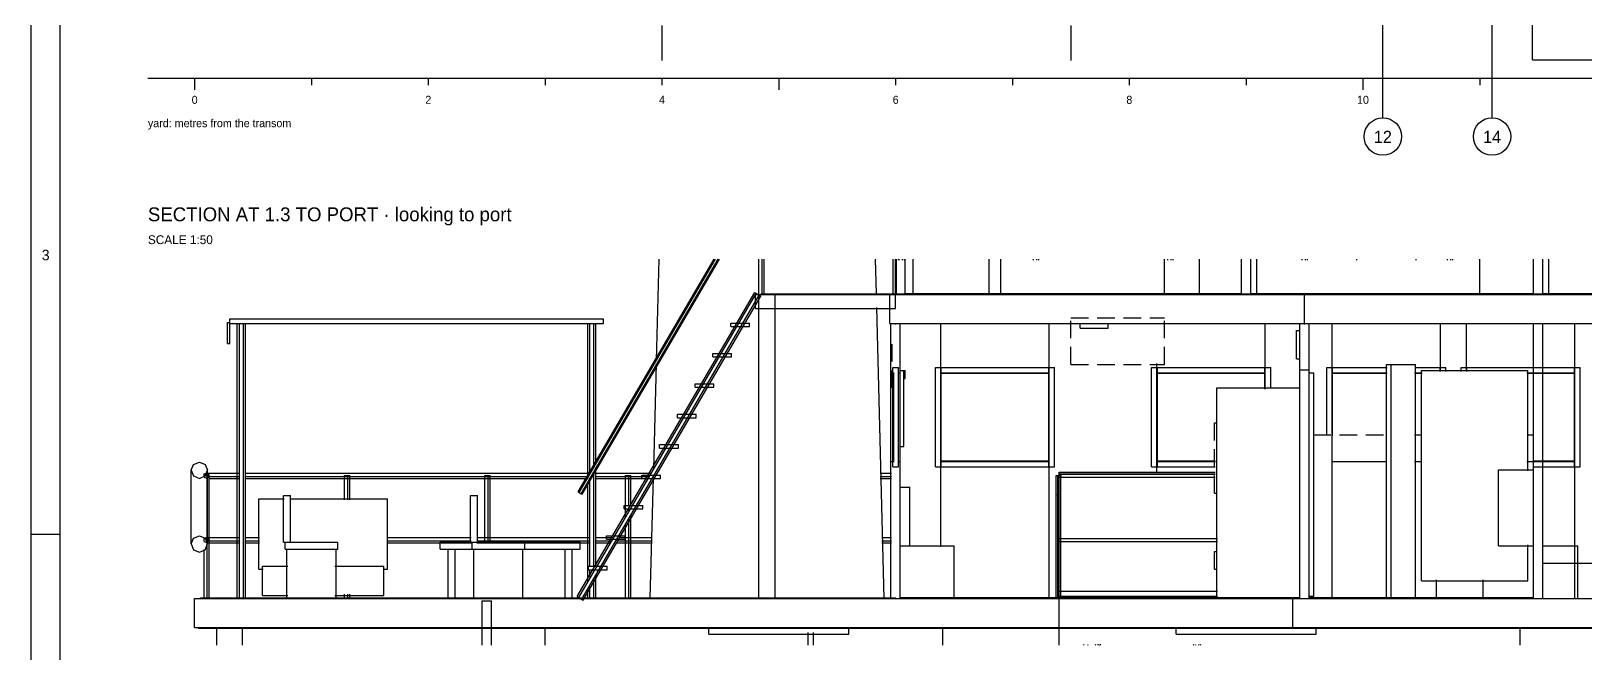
# Model space of a CAD drawing. Extents: x 5 to 836, y 5 to 589.
# Drawn here: x 5 to 271.2, y 276.5 to 383 of the extents above; entities that cross this region are included whole.
import ezdxf
from ezdxf.enums import TextEntityAlignment as Align

# ---------------------------------------------------------------- set-up
doc = ezdxf.new("R2010")
doc.units = 0
doc.linetypes.add('CENTER', pattern=[10, 6, -1.5, 1, -1.5])
doc.linetypes.add('DASHED', pattern=[4.5, 3, -1.5])
for name, color, linetype in [('CENTRE', 4, 'CENTER'), ('CHECK', 40, 'CONTINUOUS'), ('CHECK-TEXT', 40, 'CONTINUOUS'), ('CUT', 7, 'CONTINUOUS'), ('DETAIL', 8, 'CONTINUOUS'), ('DIM', 3, 'CONTINUOUS'), ('FRAME', 7, 'CONTINUOUS'), ('MARKING', 4, 'DASHED'), ('OUTLINE', 7, 'CONTINUOUS'), ('TEXT', 7, 'CONTINUOUS'), ('THIN', 7, 'CONTINUOUS')]:
    doc.layers.add(name, color=color, linetype=linetype)

msp = doc.modelspace()

# ---------------------------------------------------------------- linework, layer by layer
at = {"layer": 'CENTRE'}
for p, q in [((113, 564), (113, 377)), ((183, 564), (183, 377))]:
    msp.add_line(p, q, dxfattribs=at)
at = {"layer": 'CHECK'}
for p, q in [((236.4, 368.2), (236.4, 425.6)), ((255.1, 368.2), (255.1, 425.6))]:
    msp.add_line(p, q, dxfattribs=at)
for centre in [(236.4, 365), (255.1, 365)]:
    msp.add_circle(centre, 3.2, dxfattribs=at)
at = {"layer": 'CUT'}
for p, q in [((171, 338), (171, 344)), ((199, 338), (199, 344)), ((205, 338), (205, 344)), ((212.2, 338), (212.2, 344)), ((213.8, 338), (213.8, 344)), ((262.2, 338), (262.2, 344)), ((263.8, 338), (263.8, 344)), ((130, 338.12), (153, 338.12)), ((130, 338.04), (130, 338.12)), ((153, 335.6), (153, 338.1)), ((154.6, 338.16), (212.2, 338.16)), ((154.6, 338.06), (154.6, 338.13)), ((154.6, 338.06), (212.2, 338.06)), ((213.8, 338.16), (262.2, 338.16)), ((213.8, 338.06), (262.2, 338.06)), ((263.8, 338.16), (312.2, 338.16)), ((263.8, 338.06), (312.2, 338.06)), ((129, 338), (494, 338)), ((129, 335.6), (129, 338)), ((129, 335.6), (153, 335.6)), ((130, 338.02), (153, 338.02)), ((152, 333), (152, 338)), ((223, 333), (223, 338)), ((38.6, 333.2), (39, 333.2)), ((38.6, 329.6), (38.6, 333.2)), ((39, 333.8), (103, 333.8)), ((39, 329.6), (39, 333.8)), ((39, 333), (103, 333)), ((103, 333), (103, 333.8)), ((124.76, 333.1), (127.96, 333.1)), ((124.76, 332.5), (124.76, 333.1)), ((127.96, 332.5), (127.96, 333.1)), ((152, 333), (494, 333)), ((152.2, 286), (152.2, 333)), ((153.8, 286), (153.8, 333)), ((222.2, 325.08), (222.2, 333)), ((223.8, 325.08), (223.8, 333)), ((262.2, 286), (262.2, 333)), ((263.8, 286), (263.8, 333)), ((124.76, 332.5), (127.96, 332.5)), ((38.6, 329.6), (39, 329.6)), ((121.72, 327.9), (124.92, 327.9)), ((121.72, 327.3), (121.72, 327.9)), ((124.92, 327.3), (124.92, 327.9)), ((121.72, 327.3), (124.92, 327.3)), ((153.84, 325), (154.6, 325)), ((154.4, 312), (154.4, 325)), ((154.6, 323.6), (154.6, 325)), ((222.2, 325.08), (223.8, 325.08)), ((118.68, 322.7), (121.88, 322.7)), ((118.68, 322.1), (118.68, 322.7)), ((118.68, 322.1), (121.88, 322.1)), ((121.88, 322.1), (121.88, 322.7)), ((154.4, 323.6), (154.59, 323.6)), ((115.64, 317.5), (118.84, 317.5)), ((115.64, 316.9), (115.64, 317.5)), ((115.64, 316.9), (118.84, 316.9)), ((118.84, 316.9), (118.84, 317.5)), ((112.6, 312.3), (115.8, 312.3)), ((112.6, 311.7), (112.6, 312.3)), ((112.6, 311.7), (115.8, 311.7)), ((115.8, 311.7), (115.8, 312.3)), ((153.8, 312), (154.36, 312)), ((32.4, 307.9), (32.81, 308.88)), ((32.81, 308.88), (33.8, 309.28)), ((33.8, 309.28), (34.79, 308.88)), ((34.79, 308.88), (35.2, 307.9)), ((32.4, 307.9), (32.81, 306.93)), ((32.81, 306.93), (33.8, 306.52)), ((33.8, 306.52), (34.79, 306.93)), ((34.6, 307.29), (35.15, 307.48)), ((34.6, 306.71), (34.6, 307.29)), ((34.6, 306.71), (35.15, 306.52)), ((34.79, 306.93), (35.2, 307.9)), ((35.15, 307.48), (35.5, 307)), ((35.15, 306.52), (35.5, 307)), ((109.56, 307.1), (112.76, 307.1)), ((109.56, 306.5), (109.56, 307.1)), ((109.56, 306.5), (112.76, 306.5)), ((112.76, 306.5), (112.76, 307.1)), ((256.2, 308), (262.2, 308)), ((256.2, 295), (256.2, 308)), ((48.2, 303.6), (49.4, 303.6)), ((48.2, 295.6), (48.2, 303.6)), ((49.4, 295.6), (49.4, 303.6)), ((80.2, 303.6), (81.4, 303.6)), ((80.2, 295.6), (80.2, 303.6)), ((81.4, 295.6), (81.4, 303.6)), ((153.8, 305), (155.4, 305)), ((155.4, 295), (155.4, 305)), ((106.52, 301.9), (109.72, 301.9)), ((106.52, 301.3), (106.52, 301.9)), ((106.52, 301.3), (109.72, 301.3)), ((109.72, 301.3), (109.72, 301.9)), ((32.4, 295.3), (32.81, 296.27)), ((32.81, 296.27), (33.8, 296.68)), ((33.8, 296.68), (34.79, 296.27)), ((34.6, 296.29), (35.15, 296.48)), ((34.6, 295.71), (34.6, 296.29)), ((34.6, 295.71), (35.15, 295.52)), ((34.79, 296.27), (35.2, 295.3)), ((35.15, 296.48), (35.5, 296)), ((35.15, 295.52), (35.5, 296)), ((48.2, 295.6), (57.5, 295.6)), ((48.5, 294.4), (48.5, 295.6)), ((57.5, 294.4), (57.5, 295.6)), ((80.2, 295.6), (89.5, 295.6)), ((80.5, 294.4), (80.5, 295.6)), ((89.5, 294.4), (89.5, 295.6)), ((103.48, 296.7), (106.68, 296.7)), ((103.48, 296.1), (103.48, 296.7)), ((103.48, 296.1), (106.68, 296.1)), ((106.68, 296.1), (106.68, 296.7)), ((32.4, 295.3), (32.81, 294.32)), ((32.81, 294.32), (33.8, 293.92)), ((33.8, 293.92), (34.79, 294.32)), ((34.79, 294.32), (35.2, 295.3)), ((48.5, 294.4), (57.5, 294.4)), ((80.5, 294.4), (89.5, 294.4)), ((153.8, 295), (163, 295)), ((163, 286), (163, 295)), ((256.2, 295), (262.2, 295)), ((263.8, 295), (269.8, 295)), ((269.8, 286), (269.8, 295)), ((100.44, 291.5), (103.64, 291.5)), ((100.44, 290.9), (100.44, 291.5)), ((100.44, 290.9), (103.64, 290.9)), ((103.64, 290.9), (103.64, 291.5)), ((263.8, 292), (356.2, 292)), ((33, 286), (493, 286)), ((33, 281), (33, 286)), ((34, 286.1), (153, 286.1)), ((34, 286.03), (34, 286.1)), ((82.2, 285.6), (83.8, 285.6)), ((82.2, 278), (82.2, 285.6)), ((83.8, 278), (83.8, 285.6)), ((153, 286), (153, 286.07)), ((153.8, 286.16), (222.2, 286.16)), ((153.8, 286.06), (222.2, 286.06)), ((222.2, 286.06), (222.2, 286.13)), ((223.8, 286.16), (262.2, 286.16)), ((223.8, 286.06), (223.8, 286.13)), ((223.8, 286.06), (262.2, 286.06)), ((33, 281), (493, 281)), ((33.6, 280.93), (33.6, 281)), ((33.6, 280.9), (492.4, 280.9))]:
    msp.add_line(p, q, dxfattribs=at)
at = {"layer": 'DETAIL'}
for p, q in [((262, 378.14), (262, 387.14)), ((98.65, 304.2), (121.92, 344)), ((98.83, 304.1), (122.15, 344)), ((99.17, 303.9), (122.62, 344)), ((99.35, 303.8), (122.85, 344)), ((129.6, 338), (129.6, 344)), ((130.15, 338), (130.15, 344)), ((130.5, 338), (130.5, 344)), ((152.6, 338), (152.6, 344)), ((153, 335.6), (153, 344)), ((153.15, 338), (153.15, 344)), ((153.5, 343.86), (153.5, 344)), ((153.6, 343.86), (153.6, 344)), ((154.15, 343.86), (154.15, 344)), ((154.5, 343.86), (154.5, 344)), ((154.6, 338), (154.6, 344)), ((156, 338), (156, 344)), ((169, 338), (169, 344)), ((171, 338), (171, 344)), ((176.6, 343.86), (176.6, 344)), ((177.15, 343.86), (177.15, 344)), ((177.5, 343.86), (177.5, 344)), ((199, 338), (199, 344)), ((199.6, 343.86), (199.6, 344)), ((200.15, 343.86), (200.15, 344)), ((200.5, 343.86), (200.5, 344)), ((205, 338), (205, 344)), ((212.2, 338), (212.2, 344)), ((213.8, 343.86), (213.8, 344)), ((214.8, 338), (214.8, 344)), ((222.6, 343.86), (222.6, 344)), ((223.15, 343.86), (223.15, 344)), ((223.5, 343.86), (223.5, 344)), ((231.92, 343.86), (231.92, 344)), ((242.08, 343.86), (242.08, 344)), ((247.47, 343.86), (247.47, 344)), ((248.03, 343.86), (248.03, 344)), ((248.38, 343.86), (248.38, 344)), ((253, 338), (253, 344)), ((262.2, 338), (262.2, 344)), ((263.8, 338), (263.8, 344)), ((264.8, 338), (264.8, 344)), ((98.48, 286.3), (128.88, 338.3)), ((98.74, 286.15), (129.14, 338.15)), ((128.88, 338.3), (129.14, 338.15)), ((129.14, 338.15), (129.66, 337.85)), ((153.5, 338), (153.5, 338.14)), ((153.6, 338), (153.6, 338.14)), ((154.15, 338), (154.15, 338.14)), ((154.5, 338), (154.5, 338.14)), ((176.6, 338), (176.6, 338.14)), ((177.15, 338), (177.15, 338.14)), ((177.5, 338), (177.5, 338.14)), ((199.6, 338), (199.6, 338.14)), ((200.15, 338), (200.15, 338.14)), ((200.5, 338), (200.5, 338.14)), ((213.8, 338), (213.8, 338.14)), ((222.6, 338), (222.6, 338.14)), ((223.15, 338), (223.15, 338.14)), ((223.5, 338), (223.5, 338.14)), ((231.92, 338), (231.92, 338.14)), ((242.08, 338), (242.08, 338.14)), ((247.47, 338), (247.47, 338.14)), ((248.03, 338), (248.03, 338.14)), ((248.38, 338), (248.38, 338.14)), ((99.26, 285.85), (129.66, 337.85)), ((99.52, 285.7), (129.92, 337.7)), ((129, 338), (494, 338)), ((129, 337.87), (129, 338)), ((129, 335.6), (129, 336.8)), ((129, 335.6), (129.7, 335.6)), ((129.66, 337.85), (129.92, 337.7)), ((132.21, 335.6), (153, 335.6)), ((152, 333), (152, 335.78)), ((223, 332.86), (223, 338)), ((38.6, 333.2), (39, 333.2)), ((38.6, 329.6), (38.6, 333.2)), ((39, 333.8), (103, 333.8)), ((39, 329.6), (39, 333.8)), ((39, 333), (103, 333)), ((40.3, 286), (40.3, 333)), ((40.65, 286), (40.65, 333)), ((41.35, 286), (41.35, 333)), ((41.7, 286), (41.7, 333)), ((100.3, 306.42), (100.3, 333)), ((100.65, 307.26), (100.65, 333)), ((101.35, 308.24), (101.35, 333)), ((101.7, 308.8), (101.7, 333)), ((103, 333), (103, 333.8)), ((124.76, 333.1), (126.29, 333.1)), ((124.76, 332.5), (124.76, 333.1)), ((126.71, 333.1), (127.96, 333.1)), ((127.96, 332.5), (127.96, 333.1)), ((152, 333), (183.19, 333)), ((152.2, 286), (152.2, 333)), ((153, 332.86), (153, 333)), ((153.8, 286), (153.8, 333)), ((160.72, 294.81), (160.72, 333)), ((179.28, 286), (179.28, 333)), ((184.6, 333), (189.4, 333)), ((184.6, 332.2), (184.6, 333)), ((189.4, 332.2), (189.4, 333)), ((198.82, 333), (494, 333)), ((216.28, 321.81), (216.28, 333)), ((222.2, 286), (222.2, 333)), ((223.8, 286), (223.8, 333)), ((227.72, 286), (227.72, 333)), ((246.28, 324.86), (246.28, 333)), ((250.72, 324.86), (250.72, 333)), ((262.2, 286), (262.2, 333)), ((263.8, 286), (263.8, 333)), ((269.28, 286), (269.28, 333)), ((124.76, 332.5), (125.87, 332.5)), ((126.29, 332.5), (127.96, 332.5)), ((184.6, 332.2), (189.4, 332.2)), ((221.6, 331.8), (222.2, 331.8)), ((221.6, 327), (221.6, 331.8)), ((38.6, 329.6), (39, 329.6)), ((121.72, 327.9), (123.39, 327.9)), ((121.72, 327.3), (121.72, 327.9)), ((123.67, 327.9), (124.92, 327.9)), ((124.92, 327.3), (124.92, 327.9)), ((121.72, 327.3), (122.97, 327.3)), ((123.25, 327.3), (124.92, 327.3)), ((152.5, 325.5), (153.5, 325.5)), ((152.5, 308.5), (152.5, 325.5)), ((153.5, 308.5), (153.5, 325.5)), ((153.8, 325), (154.4, 325)), ((154.4, 312), (154.4, 325)), ((159.8, 325.5), (180.2, 325.5)), ((159.8, 308.5), (159.8, 325.5)), ((160.8, 308.5), (160.8, 325.5)), ((179.2, 308.5), (179.2, 325.5)), ((180.2, 308.5), (180.2, 325.5)), ((196.8, 325.5), (217.2, 325.5)), ((196.8, 308.5), (196.8, 325.5)), ((197.72, 307.4), (197.72, 326.15)), ((197.8, 308.5), (197.8, 325.5)), ((216.2, 321.86), (216.2, 325.5)), ((217.2, 321.88), (217.2, 325.5)), ((221.6, 327), (222.2, 327)), ((222.2, 325.08), (223.8, 325.08)), ((226.8, 325.5), (237.14, 325.5)), ((226.8, 313.93), (226.8, 325.5)), ((227.8, 313.81), (227.8, 325.5)), ((237, 326), (242, 326)), ((237, 286), (237, 326)), ((237.8, 286), (237.8, 326)), ((241.88, 325.5), (247.2, 325.5)), ((242, 286), (242, 326)), ((243, 325), (261.2, 325)), ((243, 289), (243, 325)), ((246.2, 324.8), (246.2, 325.5)), ((247.2, 324.8), (247.2, 325.5)), ((249.8, 325.5), (270.2, 325.5)), ((249.8, 324.8), (249.8, 325.5)), ((250.8, 324.8), (250.8, 325.5)), ((261.2, 307.84), (261.2, 325)), ((269.2, 308.5), (269.2, 325.5)), ((270.2, 308.5), (270.2, 325.5)), ((118.68, 322.7), (120.35, 322.7)), ((118.68, 322.1), (118.68, 322.7)), ((118.68, 322.1), (119.93, 322.1)), ((120.21, 322.1), (121.88, 322.1)), ((120.63, 322.7), (121.88, 322.7)), ((121.88, 322.1), (121.88, 322.7)), ((152.2, 324.58), (152.73, 324.58)), ((152.5, 324.5), (152.75, 324.5)), ((152.7, 309.5), (152.7, 324.5)), ((153.4, 324.58), (153.8, 324.58)), ((160.72, 324.58), (179.28, 324.58)), ((160.8, 324.5), (179.2, 324.5)), ((197.72, 324.58), (216.28, 324.58)), ((197.8, 324.5), (216.2, 324.5)), ((223.8, 324.6), (224.6, 324.6)), ((224.6, 286.4), (224.6, 324.6)), ((227.72, 324.58), (237.07, 324.58)), ((227.8, 324.5), (237.14, 324.5)), ((241.81, 324.58), (243.07, 324.58)), ((241.88, 324.5), (243.13, 324.5)), ((261.05, 324.58), (269.28, 324.58)), ((261.12, 324.5), (269.2, 324.5)), ((208, 322), (222.2, 322)), ((208, 286), (208, 322)), ((115.64, 317.5), (117.31, 317.5)), ((115.64, 316.9), (115.64, 317.5)), ((115.64, 316.9), (116.89, 316.9)), ((117.31, 316.9), (118.84, 316.9)), ((117.73, 317.5), (118.84, 317.5)), ((118.84, 316.9), (118.84, 317.5)), ((112.6, 312.3), (114.13, 312.3)), ((112.6, 311.7), (112.6, 312.3)), ((112.6, 311.7), (113.99, 311.7)), ((114.27, 311.7), (115.8, 311.7)), ((114.41, 312.3), (115.8, 312.3)), ((115.8, 311.7), (115.8, 312.3)), ((153.8, 312), (154.4, 312)), ((152.2, 309.42), (152.73, 309.42)), ((152.5, 309.5), (152.75, 309.5)), ((153.4, 309.42), (153.8, 309.42)), ((160.72, 309.42), (179.28, 309.42)), ((160.8, 309.5), (179.2, 309.5)), ((197.72, 309.42), (207.77, 309.42)), ((197.8, 309.5), (207.7, 309.5)), ((227.72, 309.42), (237.07, 309.42)), ((241.81, 309.42), (243.07, 309.42)), ((261.05, 309.42), (269.28, 309.42)), ((262.09, 309.5), (269.2, 309.5)), ((35, 306.85), (35, 307.4)), ((35, 307.4), (40.6, 307.4)), ((35, 307), (35.5, 307)), ((35, 306.85), (40.6, 306.85)), ((35.04, 307.44), (35.15, 307.48)), ((35.15, 307.48), (35.5, 307)), ((35.15, 286), (35.15, 307)), ((35.36, 306.81), (35.5, 307)), ((35.42, 306.5), (40.6, 306.5)), ((35.5, 286), (35.5, 307)), ((41.72, 307.4), (100.51, 307.4)), ((41.72, 306.85), (100.51, 306.85)), ((41.72, 306.5), (100.37, 306.5)), ((58.65, 307), (59.55, 307)), ((58.65, 302.83), (58.65, 307)), ((59.21, 302.83), (59.21, 307)), ((59.55, 302.83), (59.55, 307)), ((82.7, 307), (83.61, 307)), ((82.7, 295.46), (82.7, 307)), ((83.26, 295.46), (83.26, 307)), ((83.61, 295.46), (83.61, 307)), ((100.65, 291.46), (100.65, 306.56)), ((101.35, 291.46), (101.35, 307.54)), ((101.63, 307.4), (111.14, 307.4)), ((101.63, 306.85), (110.72, 306.85)), ((101.63, 306.5), (110.67, 306.5)), ((101.7, 291.46), (101.7, 308.38)), ((106.75, 307), (107.66, 307)), ((106.75, 299.91), (106.75, 307)), ((107.31, 301.85), (107.31, 307)), ((107.66, 301.85), (107.66, 307)), ((109.56, 307.1), (111.09, 307.1)), ((109.56, 306.5), (109.56, 307.1)), ((111.09, 306.5), (112.76, 306.5)), ((111.51, 307.1), (112.76, 307.1)), ((112.76, 306.5), (112.76, 307.1)), ((150.33, 307.4), (152.29, 307.4)), ((150.33, 306.85), (152.29, 306.85)), ((150.33, 306.5), (152.29, 306.5)), ((152.5, 308.5), (153.5, 308.5)), ((159.8, 308.5), (180.2, 308.5)), ((180.5, 307), (181.38, 307)), ((180.5, 286), (180.5, 307)), ((180.75, 286), (180.75, 307)), ((181, 278), (181, 307.6)), ((181, 307.6), (207.68, 307.6)), ((181, 307.5), (207.68, 307.5)), ((181, 307.25), (207.68, 307.25)), ((181, 306.75), (207.68, 306.75)), ((181.25, 286), (181.25, 307)), ((196.8, 308.5), (207.7, 308.5)), ((256.2, 308), (262.2, 308)), ((256.2, 295), (256.2, 308)), ((262.09, 308.5), (270.2, 308.5)), ((48.2, 303.6), (49.4, 303.6)), ((48.2, 295.6), (48.2, 303.6)), ((49.4, 295.6), (49.4, 303.6)), ((80.2, 303.6), (81.4, 303.6)), ((80.2, 295.6), (80.2, 303.6)), ((81.4, 295.6), (81.4, 303.6)), ((98.65, 304.2), (99.17, 303.9)), ((99.17, 303.9), (99.35, 303.8)), ((100.3, 288.94), (100.3, 305.86)), ((153.8, 305), (155.4, 305)), ((155.4, 295), (155.4, 305)), ((180.67, 303.7), (180.76, 303.78)), ((180.67, 303.7), (180.77, 303.6)), ((44, 291), (44, 303)), ((66, 291), (66, 303)), ((106.52, 301.9), (108.19, 301.9)), ((106.52, 301.3), (106.52, 301.9)), ((106.52, 301.3), (107.77, 301.3)), ((107.31, 300.88), (107.31, 301.3)), ((108.05, 301.3), (109.72, 301.3)), ((108.47, 301.9), (109.72, 301.9)), ((109.72, 301.3), (109.72, 301.9)), ((106.75, 286), (106.75, 298.52)), ((107.31, 286), (107.31, 299.49)), ((107.66, 286), (107.66, 300.19)), ((35.42, 296.4), (40.6, 296.4)), ((35.42, 295.85), (40.6, 295.85)), ((35.42, 295.5), (40.6, 295.5)), ((35.43, 296.1), (35.5, 296)), ((35.43, 295.9), (35.5, 296)), ((41.72, 296.4), (44.1, 296.4)), ((41.72, 295.85), (44.1, 295.85)), ((41.72, 295.5), (44.1, 295.5)), ((48.2, 295.6), (57.5, 295.6)), ((48.5, 294.4), (48.5, 295.6)), ((57.5, 294.4), (57.5, 295.6)), ((65.93, 296.4), (80.35, 296.4)), ((65.93, 295.85), (80.35, 295.85)), ((65.93, 295.5), (80.35, 295.5)), ((75, 295.6), (99, 295.6)), ((75, 294.4), (75, 295.6)), ((80.5, 294.4), (80.5, 295.6)), ((81.33, 296.4), (100.51, 296.4)), ((81.33, 295.85), (100.51, 295.85)), ((81.33, 295.5), (100.51, 295.5)), ((89.5, 294.4), (89.5, 295.6)), ((99, 294.4), (99, 295.6)), ((101.63, 296.4), (104.7, 296.4)), ((101.63, 295.85), (104.28, 295.85)), ((101.63, 295.5), (104.14, 295.5)), ((103.48, 296.7), (105.15, 296.7)), ((103.48, 296.1), (103.48, 296.7)), ((103.48, 296.1), (104.73, 296.1)), ((105.01, 296.1), (106.68, 296.1)), ((105.12, 295.5), (111.28, 295.5)), ((105.26, 295.85), (111.28, 295.85)), ((105.43, 296.7), (106.68, 296.7)), ((105.82, 296.4), (111.28, 296.4)), ((106.68, 296.1), (106.68, 296.7)), ((150.61, 296.4), (152.29, 296.4)), ((150.61, 295.85), (152.29, 295.85)), ((150.61, 295.5), (152.29, 295.5)), ((181, 296.25), (208.09, 296.25)), ((181, 295.75), (208.09, 295.75)), ((34.6, 286), (34.6, 294.34)), ((48.5, 294.4), (57.5, 294.4)), ((48.8, 286), (48.8, 294.4)), ((57.2, 286), (57.2, 294.4)), ((75, 294.4), (99, 294.4)), ((76.4, 286), (76.4, 294.4)), ((77.6, 286), (77.6, 294.4)), ((80.8, 286), (80.8, 294.4)), ((89.2, 286), (89.2, 294.4)), ((96.4, 286), (96.4, 294.4)), ((97.6, 286), (97.6, 294.4)), ((153.8, 295), (163, 295)), ((163, 286), (163, 295)), ((256.2, 295), (262.2, 295)), ((261.2, 289), (261.2, 295.14)), ((263.8, 295), (269.8, 295)), ((269.8, 286), (269.8, 295)), ((44.6, 286.5), (44.6, 291.5)), ((44.6, 291.5), (48.93, 291.5)), ((57.02, 291.5), (65.4, 291.5)), ((65.4, 286.5), (65.4, 291.5)), ((100.44, 291.5), (102.11, 291.5)), ((100.44, 290.9), (100.44, 291.5)), ((100.44, 290.9), (101.69, 290.9)), ((100.65, 289.64), (100.65, 290.9)), ((102.11, 290.9), (103.64, 290.9)), ((102.53, 291.5), (103.64, 291.5)), ((103.64, 290.9), (103.64, 291.5)), ((263.8, 292), (356.2, 292)), ((100.3, 286), (100.3, 287.54)), ((100.65, 286), (100.65, 288.1)), ((101.35, 286), (101.35, 289.08)), ((101.7, 286), (101.7, 289.92)), ((243, 289), (261.2, 289)), ((245.6, 286), (245.6, 289.17)), ((253.6, 286), (253.6, 289.17)), ((33, 286), (493, 286)), ((33, 281), (33, 286)), ((44.6, 286.5), (48.93, 286.5)), ((57.02, 286.5), (65.4, 286.5)), ((58.65, 286), (58.65, 286.7)), ((59.21, 286), (59.21, 286.7)), ((59.55, 286), (59.55, 286.7)), ((98.48, 286.3), (98.74, 286.15)), ((98.74, 286.15), (99.52, 285.7)), ((181, 287.2), (208.09, 287.2)), ((181, 286.4), (208.09, 286.4)), ((181.5, 286), (181.5, 286.14)), ((221, 281), (221, 286)), ((223.8, 286.4), (224.6, 286.4)), ((33, 281), (284.36, 281)), ((82.2, 278), (82.2, 280.9)), ((83.8, 278), (83.8, 280.9)), ((93, 278), (93, 281)), ((121, 280.9), (145, 280.9)), ((121, 279.9), (121, 280.9)), ((121, 279.9), (145, 279.9)), ((138, 280.86), (138, 281)), ((138, 278), (138, 280.18)), ((138.92, 280.86), (138.92, 281)), ((138.92, 278), (138.92, 280.18)), ((145, 279.9), (145, 280.9)), ((161.08, 278), (161.08, 281)), ((201, 280.9), (225, 280.9)), ((201, 279.9), (201, 280.9)), ((201, 279.9), (225, 279.9)), ((225, 279.9), (225, 280.9)), ((259.92, 278), (259.92, 281)), ((185.16, 278.1), (185.25, 278)), ((185.82, 278.1), (185.92, 278)), ((187.16, 278.1), (187.25, 278)), ((187.69, 278), (187.69, 278.14)), ((187.83, 278.1), (187.92, 278)), ((188.09, 278), (188.09, 278.14)), ((203.95, 278.1), (204.04, 278)), ((204.25, 278.1), (204.34, 278)), ((204.84, 278.1), (204.93, 278)), ((205.14, 278.1), (205.23, 278))]:
    msp.add_line(p, q, dxfattribs=at)
at = {"layer": 'DIM'}
for p, q in [((25, 375), (509, 375)), ((33, 375), (33, 373)), ((53, 375), (53, 373.8)), ((73, 375), (73, 373.8)), ((93, 375), (93, 373.8)), ((113, 375), (113, 373.8)), ((133, 375), (133, 373)), ((153, 375), (153, 373.8)), ((173, 375), (173, 373.8)), ((193, 375), (193, 373.8)), ((213, 375), (213, 373.8)), ((233, 375), (233, 373)), ((253, 375), (253, 373.8))]:
    msp.add_line(p, q, dxfattribs=at)
at = {"layer": 'FRAME'}
msp.add_line((10, 10), (10, 584), dxfattribs=at)
at = {"layer": 'MARKING'}
for p, q in [((130.42, 338.12), (153, 338.12)), ((153, 338.02), (153, 338.12)), ((153, 338.1), (423, 338.1)), ((154.6, 338.06), (154.6, 338.16)), ((154.6, 338.16), (212.2, 338.16)), ((154.6, 338.06), (212.2, 338.06)), ((212.2, 338.06), (212.2, 338.16)), ((213.8, 338.16), (262.2, 338.16)), ((213.8, 338.06), (213.8, 338.16)), ((213.8, 338.06), (262.2, 338.06)), ((223, 338.02), (223, 338.1)), ((262.2, 338.06), (262.2, 338.16)), ((263.8, 338.16), (312.2, 338.16)), ((263.8, 338.06), (263.8, 338.16)), ((263.8, 338.06), (312.2, 338.06)), ((130.42, 338.02), (423, 338.02)), ((183, 334), (199, 334)), ((183, 326), (183, 334)), ((199, 326), (199, 334)), ((152.4, 322), (152.4, 330)), ((154.4, 325), (154.6, 325)), ((154.4, 323.6), (154.4, 325)), ((154.6, 323.6), (154.6, 325)), ((183, 326), (199, 326)), ((154.4, 323.6), (154.6, 323.6)), ((207.6, 316), (208, 316)), ((207.6, 304), (207.6, 316)), ((208, 304), (208, 316)), ((224.5, 314), (237.07, 314)), ((241.81, 314), (243.07, 314)), ((261.08, 314), (262.2, 314)), ((262.2, 286), (262.2, 314)), ((207.6, 304), (208, 304)), ((207.6, 291), (207.6, 294)), ((207.6, 294), (208, 294)), ((208, 291), (208, 294)), ((207.6, 291), (208, 291)), ((34, 286.1), (34.7, 286.1)), ((34, 286), (34, 286.1)), ((34, 286), (34.7, 286)), ((35.54, 286.1), (40.57, 286.1)), ((35.54, 286), (40.57, 286)), ((41.69, 286.1), (48.96, 286.1)), ((41.69, 286), (48.96, 286)), ((57.07, 286.1), (76.51, 286.1)), ((57.07, 286), (76.51, 286)), ((77.49, 286.1), (80.98, 286.1)), ((77.49, 286), (80.98, 286)), ((89.1, 286.1), (96.51, 286.1)), ((89.1, 286), (96.51, 286)), ((97.49, 286.1), (98.88, 286.1)), ((97.49, 286), (98.88, 286)), ((99.72, 286.1), (100.56, 286.1)), ((99.72, 286), (100.56, 286)), ((101.68, 286.1), (111.19, 286.1)), ((101.68, 286), (111.19, 286)), ((150.9, 286.1), (152.3, 286.1)), ((150.9, 286), (152.3, 286)), ((162.89, 286.16), (180.8, 286.16)), ((162.89, 286.06), (180.8, 286.06)), ((223.8, 286), (223.8, 286.56)), ((223.8, 286.16), (237.07, 286.16)), ((223.8, 286.06), (237.07, 286.06)), ((223.8, 286), (237.07, 286)), ((241.81, 286.16), (245.72, 286.16)), ((241.81, 286.06), (245.72, 286.06)), ((241.81, 286), (245.72, 286)), ((253.4, 286.16), (262.2, 286.16)), ((253.4, 286.06), (262.2, 286.06)), ((253.4, 286), (262.2, 286)), ((33.6, 281), (284.27, 281)), ((33.6, 280.9), (33.6, 281)), ((33.6, 280.9), (284.27, 280.9))]:
    msp.add_line(p, q, dxfattribs=at)
at = {"layer": 'OUTLINE'}
for p, q in [((262, 378.14), (284, 378.14)), ((112.06, 326.67), (112.51, 344)), ((149.49, 344), (149.64, 338.13)), ((128.88, 338.3), (129.4, 338)), ((129.4, 338), (129.92, 337.7)), ((129.6, 286), (129.6, 338)), ((132.4, 286), (132.4, 338)), ((149.7, 335.75), (151, 286)), ((111.58, 308.08), (112.05, 326.11)), ((32.4, 307.9), (32.81, 308.88)), ((32.81, 308.88), (33.8, 309.28)), ((33.8, 309.28), (34.79, 308.88)), ((34.79, 308.88), (35.2, 307.9)), ((32.4, 295.3), (32.4, 307.9)), ((35.2, 295.3), (35.2, 307.9)), ((111, 286), (111.54, 306.68)), ((98.65, 304.2), (99.17, 303.9)), ((99, 304), (99.35, 303.8)), ((180.67, 303.7), (180.76, 303.78)), ((44, 303), (48.32, 303)), ((49.29, 303), (66, 303)), ((32.4, 295.3), (32.81, 294.32)), ((32.81, 294.32), (33.8, 293.92)), ((33.8, 293.92), (34.79, 294.32)), ((34.79, 294.32), (35.2, 295.3)), ((44, 291), (44.7, 291)), ((65.3, 291), (66, 291)), ((98.48, 286.3), (99.52, 285.7)), ((36.8, 278), (36.8, 280.86)), ((41.2, 278), (41.2, 280.86))]:
    msp.add_line(p, q, dxfattribs=at)
at = {"layer": 'THIN'}
for p, q in [((5, 5), (5, 589)), ((5, 297), (10, 297))]:
    msp.add_line(p, q, dxfattribs=at)

# ---------------------------------------------------------------- texts
at = {"layer": 'CHECK-TEXT'}
for s, p in [('12', (236.4, 363.9)), ('14', (255.1, 363.9))]:
    msp.add_text(s, height=2.09, dxfattribs=at).set_placement(p, align=Align.CENTER)
at = {"layer": 'TEXT'}
for s, height, p in [('0', 1.37, (33, 370.6)), ('2', 1.37, (73, 370.6)), ('4', 1.37, (113, 370.6)), ('6', 1.37, (153, 370.6)), ('8', 1.37, (193, 370.6)), ('10', 1.37, (233, 370.6)), ('3', 1.8, (7.5, 343.83))]:
    msp.add_text(s, height=height, dxfattribs=at).set_placement(p, align=Align.CENTER)
for s, height, p in [('yard: metres from the transom', 1.37, (25, 366.6)), ('SECTION AT 1.3 TO PORT · looking to port', 2.38, (25, 350.5)), ('SCALE 1:50', 1.51, (25, 346.6))]:
    msp.add_text(s, height=height, dxfattribs=at).set_placement(p)

doc.saveas('drawing.dxf')
